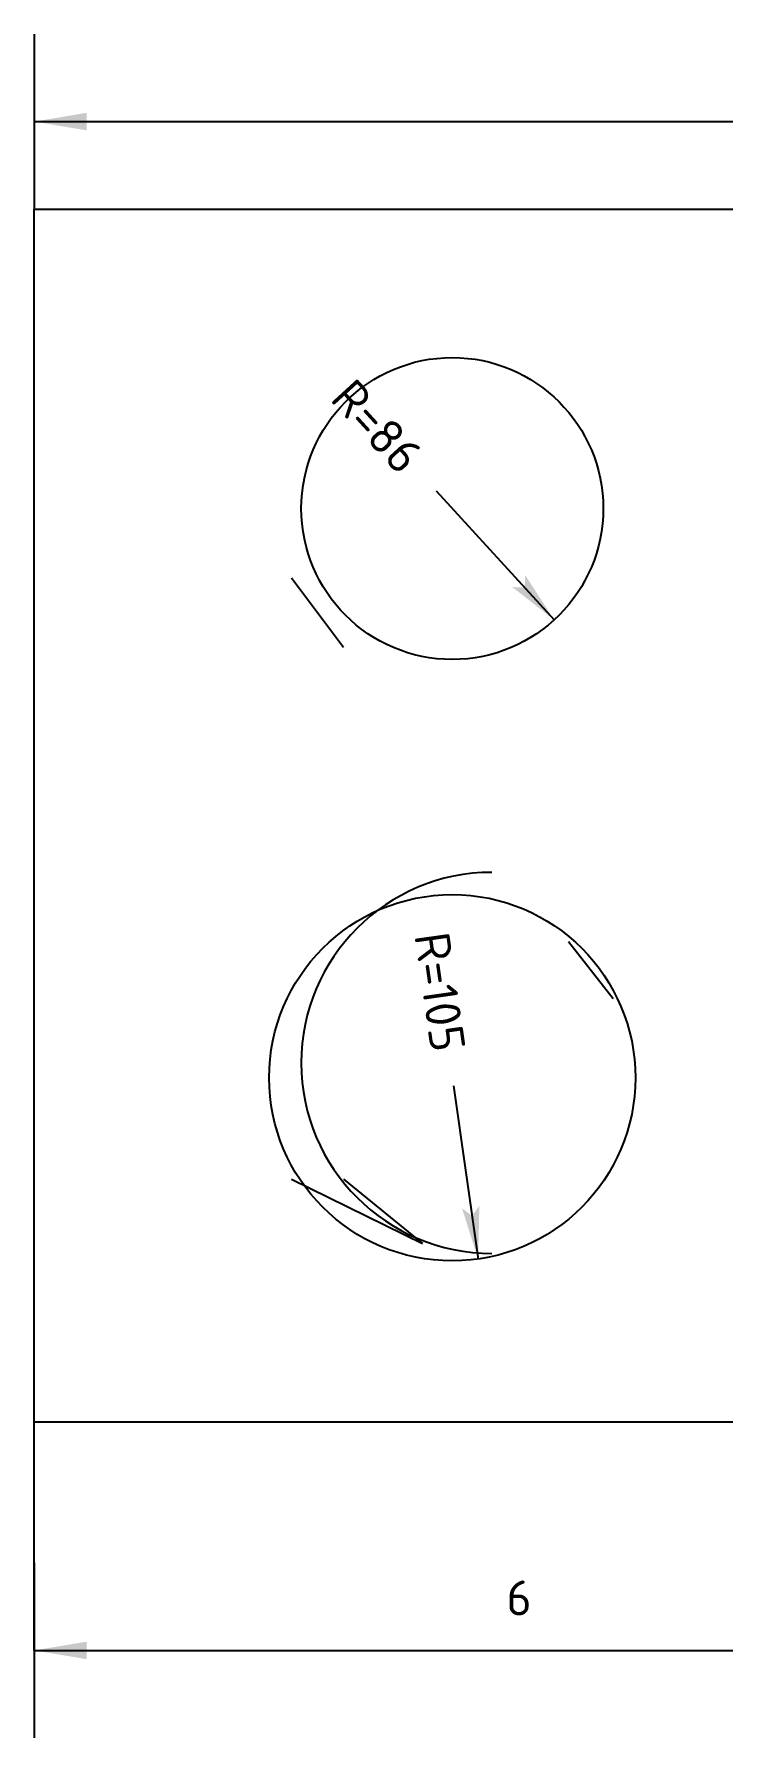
# Model space of a CAD drawing. Extents: x 0 to 16.3, y 0 to 9.8.
# Drawn here: x 0 to 3.94, y 0.07 to 9.81 of the extents above; entities that cross this region are included whole.
import ezdxf
from ezdxf.enums import TextEntityAlignment as Align

# ---------------------------------------------------------------- set-up
doc = ezdxf.new("R2010")
doc.units = 0
doc.layers.add('DIMENSIONS', color=1, linetype='CONTINUOUS')
doc.styles.add('ISOCPEUR', font='isocpeur.ttf')

# ---------------------------------------------------------------- blocks, each defined once
blk = doc.blocks.new('DIMTICK_ARROW')
at = {"color": 5}
blk.add_line((0, 0.5), (0, -0.5), dxfattribs=at)
at = {"color": 7}
blk.add_solid([(0, 0), (0.3, 0.05), (0.3, -0.05)], dxfattribs=at)
blk = doc.blocks.new('DIMTICK_RADIUS')
at = {"color": 7}
blk.add_solid([(0, 0), (0.3, 0.05), (0.3, -0.05), (0.25, 0)], dxfattribs=at)

msp = doc.modelspace()

# ---------------------------------------------------------------- linework, layer by layer
at = {"color": 3}
for p, q in [((0, 8.8101), (14.2121, 8.8101)), ((0, 1.8808), (0, 8.8101)), ((0, 1.8808), (0, 8.8101)), ((0, 8.8101), (14.2121, 8.8101)), ((1.4707, 6.703), (1.7677, 6.3071)), ((3.0545, 4.6242), (3.3091, 4.299)), ((1.4707, 3.2667), (2.2202, 2.899)), ((1.7677, 3.2667), (2.2202, 2.899)), ((0, 1.8808), (5.5434, 1.8808)), ((0, 1.8808), (5.5434, 1.8808))]:
    msp.add_line(p, q, dxfattribs=at)
for centre, radius in [((2.3899, 7.099), 0.8626), ((2.3899, 3.8465), 1.0465)]:
    msp.add_circle(centre, radius, dxfattribs=at)
msp.add_arc((2.6162, 3.9313), 1.0889, 90, 270, dxfattribs=at)
at = {"layer": 'DIMENSIONS', "color": 7}
for p, q in [((0, 9.3101), (14.2121, 9.3101)), ((0, 9.3101), (14.2121, 9.3101)), ((0, 9.3101), (14.2121, 9.3101)), ((0, 9.3101), (14.2121, 9.3101)), ((0, 9.3101), (14.2121, 9.3101)), ((0, 9.3101), (14.2121, 9.3101)), ((0, 9.3101), (14.2121, 9.3101)), ((0, 9.3101), (14.2121, 9.3101)), ((0, 9.3101), (14.2121, 9.3101)), ((0, 9.3101), (14.2121, 9.3101)), ((0, 9.3101), (14.2121, 9.3101)), ((0, 9.3101), (14.2121, 9.3101)), ((0, 9.3101), (14.2121, 9.3101)), ((0, 9.3101), (14.2121, 9.3101)), ((0, 9.3101), (14.2121, 9.3101)), ((0, 9.3101), (14.2121, 9.3101)), ((0, 9.3101), (14.2121, 9.3101)), ((0, 9.3101), (14.2121, 9.3101)), ((0, 9.3101), (14.2121, 9.3101)), ((0, 9.3101), (14.2121, 9.3101)), ((0, 9.3101), (14.2121, 9.3101)), ((0, 9.3101), (14.2121, 9.3101)), ((0, 9.3101), (14.2121, 9.3101)), ((0, 9.3101), (14.2121, 9.3101)), ((0, 9.3101), (14.2121, 9.3101)), ((0, 9.3101), (14.2121, 9.3101)), ((0, 9.3101), (14.2121, 9.3101)), ((0, 9.3101), (14.2121, 9.3101)), ((0, 9.3101), (14.2121, 9.3101)), ((0, 9.3101), (14.2121, 9.3101)), ((0, 9.3101), (14.2121, 9.3101)), ((0, 9.3101), (14.2121, 9.3101)), ((0, 9.3101), (14.2121, 9.3101)), ((0, 9.3101), (14.2121, 9.3101)), ((0, 9.3101), (14.2121, 9.3101)), ((0, 9.3101), (14.2121, 9.3101)), ((0, 9.3101), (14.2121, 9.3101)), ((0, 9.3101), (14.2121, 9.3101)), ((2.2971, 7.2003), (2.9726, 6.4629)), ((2.2971, 7.2003), (2.9726, 6.4629)), ((2.2971, 7.2003), (2.9726, 6.4629)), ((2.2971, 7.2003), (2.9726, 6.4629)), ((2.2971, 7.2003), (2.9726, 6.4629)), ((2.3965, 3.8005), (2.5376, 2.8105)), ((2.3965, 3.8005), (2.5376, 2.8105)), ((2.3965, 3.8005), (2.5376, 2.8105)), ((2.3965, 3.8005), (2.5376, 2.8105)), ((0, 0.5741), (5.5434, 0.5741)), ((0, 0.5741), (5.5434, 0.5741)), ((0, 0.5741), (5.5434, 0.5741)), ((0, 0.5741), (5.5434, 0.5741)), ((0, 0.5741), (5.5434, 0.5741)), ((0, 0.5741), (5.5434, 0.5741)), ((0, 0.5741), (5.5434, 0.5741)), ((0, 0.5741), (5.5434, 0.5741)), ((0, 0.5741), (5.5434, 0.5741)), ((0, 0.5741), (5.5434, 0.5741)), ((0, 0.5741), (5.5434, 0.5741)), ((0, 0.5741), (5.5434, 0.5741)), ((0, 0.5741), (5.5434, 0.5741)), ((0, 0.5741), (5.5434, 0.5741)), ((0, 0.5741), (5.5434, 0.5741)), ((0, 0.5741), (5.5434, 0.5741)), ((0, 0.5741), (5.5434, 0.5741)), ((0, 0.5741), (5.5434, 0.5741)), ((0, 0.5741), (5.5434, 0.5741)), ((0, 0.5741), (5.5434, 0.5741)), ((0, 0.5741), (5.5434, 0.5741)), ((0, 0.5741), (5.5434, 0.5741)), ((0, 0.5741), (5.5434, 0.5741)), ((0, 0.5741), (5.5434, 0.5741)), ((0, 0.5741), (5.5434, 0.5741)), ((0, 0.5741), (5.5434, 0.5741)), ((0, 0.5741), (5.5434, 0.5741)), ((0, 0.5741), (5.5434, 0.5741)), ((0, 0.5741), (5.5434, 0.5741)), ((0, 0.5741), (5.5434, 0.5741)), ((0, 0.5741), (5.5434, 0.5741)), ((0, 0.5741), (5.5434, 0.5741)), ((0, 0.5741), (5.5434, 0.5741)), ((0, 0.5741), (5.5434, 0.5741)), ((0, 0.5741), (5.5434, 0.5741)), ((0, 0.5741), (5.5434, 0.5741)), ((0, 0.5741), (5.5434, 0.5741)), ((0, 0.5741), (5.5434, 0.5741)), ((0, 0.5741), (5.5434, 0.5741))]:
    msp.add_line(p, q, dxfattribs=at)
at = {"layer": 'DIMENSIONS', "color": 5}
for p, q in [((0, 9.3101), (0, 9.1101)), ((0, 9.3101), (0, 9.1101)), ((0, 9.3101), (0, 9.1101)), ((0, 9.3101), (0, 9.1101)), ((0, 9.3101), (0, 9.1101)), ((0, 9.3101), (0, 9.1101)), ((0, 9.3101), (0, 9.1101)), ((0, 9.3101), (0, 9.1101)), ((0, 9.3101), (0, 9.1101)), ((0, 9.3101), (0, 9.1101)), ((0, 9.3101), (0, 9.1101)), ((0, 9.3101), (0, 9.1101)), ((0, 9.3101), (0, 9.1101)), ((0, 9.3101), (0, 9.1101)), ((0, 9.3101), (0, 9.1101)), ((0, 9.3101), (0, 9.1101)), ((0, 9.3101), (0, 9.1101)), ((0, 9.3101), (0, 9.1101)), ((0, 9.3101), (0, 9.1101)), ((0, 9.3101), (0, 9.1101)), ((0, 9.3101), (0, 9.1101)), ((0, 9.3101), (0, 9.1101)), ((0, 9.3101), (0, 9.1101)), ((0, 9.3101), (0, 9.1101)), ((0, 9.3101), (0, 9.1101)), ((0, 9.3101), (0, 9.1101)), ((0, 9.3101), (0, 9.1101)), ((0, 9.3101), (0, 9.1101)), ((0, 9.3101), (0, 9.1101)), ((0, 9.3101), (0, 9.1101)), ((0, 9.3101), (0, 9.1101)), ((0, 9.3101), (0, 9.1101)), ((0, 9.3101), (0, 9.1101)), ((0, 9.3101), (0, 9.1101)), ((0, 9.3101), (0, 9.1101)), ((0, 9.3101), (0, 9.1101)), ((0, 9.3101), (0, 9.1101)), ((0, 9.3101), (0, 9.1101)), ((0, 0.5741), (0, 1.8808)), ((0, 0.5741), (0, 1.8808)), ((0, 0.5741), (0, 1.8808)), ((0, 0.5741), (0, 1.8808)), ((0, 0.5741), (0, 1.8808)), ((0, 0.5741), (0, 1.8808)), ((0, 0.5741), (0, 1.8808)), ((0, 0.5741), (0, 1.8808)), ((0, 0.5741), (0, 1.8808)), ((0, 0.5741), (0, 1.8808)), ((0, 0.5741), (0, 1.8808)), ((0, 0.5741), (0, 1.8808)), ((0, 0.5741), (0, 1.8808)), ((0, 0.5741), (0, 1.8808)), ((0, 0.5741), (0, 1.8808)), ((0, 0.5741), (0, 1.8808)), ((0, 0.5741), (0, 1.8808)), ((0, 0.5741), (0, 1.8808)), ((0, 0.5741), (0, 1.8808)), ((0, 0.5741), (0, 1.8808)), ((0, 0.5741), (0, 1.8808)), ((0, 0.5741), (0, 1.8808)), ((0, 0.5741), (0, 1.8808)), ((0, 0.5741), (0, 1.8808)), ((0, 0.5741), (0, 1.8808)), ((0, 0.5741), (0, 1.8808)), ((0, 0.5741), (0, 1.8808)), ((0, 0.5741), (0, 1.8808)), ((0, 0.5741), (0, 1.8808)), ((0, 0.5741), (0, 1.8808)), ((0, 0.5741), (0, 1.8808)), ((0, 0.5741), (0, 1.8808)), ((0, 0.5741), (0, 1.8808)), ((0, 0.5741), (0, 1.8808)), ((0, 0.5741), (0, 1.8808)), ((0, 0.5741), (0, 1.8808)), ((0, 0.5741), (0, 1.8808)), ((0, 0.5741), (0, 1.8808)), ((0, 0.5741), (0, 1.8808))]:
    msp.add_line(p, q, dxfattribs=at)

# ---------------------------------------------------------------- block references
at = {"layer": 'DIMENSIONS'}
for p in [(0, 9.3101), (0, 9.3101), (0, 9.3101), (0, 9.3101), (0, 9.3101), (0, 9.3101), (0, 9.3101), (0, 9.3101), (0, 9.3101), (0, 9.3101), (0, 9.3101), (0, 9.3101), (0, 9.3101), (0, 9.3101), (0, 9.3101), (0, 9.3101), (0, 9.3101), (0, 9.3101), (0, 9.3101), (0, 9.3101), (0, 9.3101), (0, 9.3101), (0, 9.3101), (0, 9.3101), (0, 9.3101), (0, 9.3101), (0, 9.3101), (0, 9.3101), (0, 9.3101), (0, 9.3101), (0, 9.3101), (0, 9.3101), (0, 9.3101), (0, 9.3101), (0, 9.3101), (0, 9.3101), (0, 9.3101), (0, 9.3101), (0, 0.5741), (0, 0.5741), (0, 0.5741), (0, 0.5741), (0, 0.5741), (0, 0.5741), (0, 0.5741), (0, 0.5741), (0, 0.5741), (0, 0.5741), (0, 0.5741), (0, 0.5741), (0, 0.5741), (0, 0.5741), (0, 0.5741), (0, 0.5741), (0, 0.5741), (0, 0.5741), (0, 0.5741), (0, 0.5741), (0, 0.5741), (0, 0.5741), (0, 0.5741), (0, 0.5741), (0, 0.5741), (0, 0.5741), (0, 0.5741), (0, 0.5741), (0, 0.5741), (0, 0.5741), (0, 0.5741), (0, 0.5741), (0, 0.5741), (0, 0.5741), (0, 0.5741), (0, 0.5741), (0, 0.5741), (0, 0.5741), (0, 0.5741)]:
    msp.add_blockref('DIMTICK_ARROW', p, dxfattribs=at)
for p, rotation in [((2.9726, 6.4629), 132.49012916860252), ((2.9726, 6.4629), 132.49012916860252), ((2.9726, 6.4629), 132.49012916860252), ((2.9726, 6.4629), 132.49012916860252), ((2.9726, 6.4629), 132.49012916860252), ((2.5376, 2.8105), 98.11266146075313), ((2.5376, 2.8105), 98.11266146075313), ((2.5376, 2.8105), 98.11266146075313), ((2.5376, 2.8105), 98.11266146075313)]:
    msp.add_blockref('DIMTICK_RADIUS', p, dxfattribs=dict(at, rotation=rotation))

# ---------------------------------------------------------------- texts
at = {"layer": 'DIMENSIONS', "color": 7, "style": 'ISOCPEUR'}
for s, rotation, p in [('R=86', -47.50987, (2.162, 7.3478)), ('R=86', -47.50987, (2.162, 7.3478)), ('R=86', -47.50987, (2.162, 7.3478)), ('R=86', -47.50987, (2.162, 7.3478)), ('R=86', -47.50987, (2.162, 7.3478)), ('R=105', -81.88734, (2.3682, 3.9985)), ('R=105', -81.88734, (2.3682, 3.9985)), ('R=105', -81.88734, (2.3682, 3.9985)), ('R=105', -81.88734, (2.3682, 3.9985))]:
    msp.add_text(s, height=0.2, rotation=rotation, dxfattribs=at).set_placement(p, align=Align.MIDDLE_RIGHT)
msp.add_text('6', height=0.2, dxfattribs=at).set_placement((2.7717, 0.8741), align=Align.MIDDLE_CENTER)
msp.add_text('6', height=0.2, dxfattribs=at).set_placement((2.7717, 0.8741), align=Align.MIDDLE_CENTER)
msp.add_text('6', height=0.2, dxfattribs=at).set_placement((2.7717, 0.8741), align=Align.MIDDLE_CENTER)
msp.add_text('6', height=0.2, dxfattribs=at).set_placement((2.7717, 0.8741), align=Align.MIDDLE_CENTER)
msp.add_text('6', height=0.2, dxfattribs=at).set_placement((2.7717, 0.8741), align=Align.MIDDLE_CENTER)
msp.add_text('6', height=0.2, dxfattribs=at).set_placement((2.7717, 0.8741), align=Align.MIDDLE_CENTER)
msp.add_text('6', height=0.2, dxfattribs=at).set_placement((2.7717, 0.8741), align=Align.MIDDLE_CENTER)
msp.add_text('6', height=0.2, dxfattribs=at).set_placement((2.7717, 0.8741), align=Align.MIDDLE_CENTER)
msp.add_text('6', height=0.2, dxfattribs=at).set_placement((2.7717, 0.8741), align=Align.MIDDLE_CENTER)
msp.add_text('6', height=0.2, dxfattribs=at).set_placement((2.7717, 0.8741), align=Align.MIDDLE_CENTER)
msp.add_text('6', height=0.2, dxfattribs=at).set_placement((2.7717, 0.8741), align=Align.MIDDLE_CENTER)
msp.add_text('6', height=0.2, dxfattribs=at).set_placement((2.7717, 0.8741), align=Align.MIDDLE_CENTER)
msp.add_text('6', height=0.2, dxfattribs=at).set_placement((2.7717, 0.8741), align=Align.MIDDLE_CENTER)
msp.add_text('6', height=0.2, dxfattribs=at).set_placement((2.7717, 0.8741), align=Align.MIDDLE_CENTER)
msp.add_text('6', height=0.2, dxfattribs=at).set_placement((2.7717, 0.8741), align=Align.MIDDLE_CENTER)
msp.add_text('6', height=0.2, dxfattribs=at).set_placement((2.7717, 0.8741), align=Align.MIDDLE_CENTER)
msp.add_text('6', height=0.2, dxfattribs=at).set_placement((2.7717, 0.8741), align=Align.MIDDLE_CENTER)
msp.add_text('6', height=0.2, dxfattribs=at).set_placement((2.7717, 0.8741), align=Align.MIDDLE_CENTER)
msp.add_text('6', height=0.2, dxfattribs=at).set_placement((2.7717, 0.8741), align=Align.MIDDLE_CENTER)
msp.add_text('6', height=0.2, dxfattribs=at).set_placement((2.7717, 0.8741), align=Align.MIDDLE_CENTER)
msp.add_text('6', height=0.2, dxfattribs=at).set_placement((2.7717, 0.8741), align=Align.MIDDLE_CENTER)
msp.add_text('6', height=0.2, dxfattribs=at).set_placement((2.7717, 0.8741), align=Align.MIDDLE_CENTER)
msp.add_text('6', height=0.2, dxfattribs=at).set_placement((2.7717, 0.8741), align=Align.MIDDLE_CENTER)
msp.add_text('6', height=0.2, dxfattribs=at).set_placement((2.7717, 0.8741), align=Align.MIDDLE_CENTER)
msp.add_text('6', height=0.2, dxfattribs=at).set_placement((2.7717, 0.8741), align=Align.MIDDLE_CENTER)
msp.add_text('6', height=0.2, dxfattribs=at).set_placement((2.7717, 0.8741), align=Align.MIDDLE_CENTER)
msp.add_text('6', height=0.2, dxfattribs=at).set_placement((2.7717, 0.8741), align=Align.MIDDLE_CENTER)
msp.add_text('6', height=0.2, dxfattribs=at).set_placement((2.7717, 0.8741), align=Align.MIDDLE_CENTER)
msp.add_text('6', height=0.2, dxfattribs=at).set_placement((2.7717, 0.8741), align=Align.MIDDLE_CENTER)
msp.add_text('6', height=0.2, dxfattribs=at).set_placement((2.7717, 0.8741), align=Align.MIDDLE_CENTER)
msp.add_text('6', height=0.2, dxfattribs=at).set_placement((2.7717, 0.8741), align=Align.MIDDLE_CENTER)
msp.add_text('6', height=0.2, dxfattribs=at).set_placement((2.7717, 0.8741), align=Align.MIDDLE_CENTER)
msp.add_text('6', height=0.2, dxfattribs=at).set_placement((2.7717, 0.8741), align=Align.MIDDLE_CENTER)
msp.add_text('6', height=0.2, dxfattribs=at).set_placement((2.7717, 0.8741), align=Align.MIDDLE_CENTER)
msp.add_text('6', height=0.2, dxfattribs=at).set_placement((2.7717, 0.8741), align=Align.MIDDLE_CENTER)
msp.add_text('6', height=0.2, dxfattribs=at).set_placement((2.7717, 0.8741), align=Align.MIDDLE_CENTER)
msp.add_text('6', height=0.2, dxfattribs=at).set_placement((2.7717, 0.8741), align=Align.MIDDLE_CENTER)
msp.add_text('6', height=0.2, dxfattribs=at).set_placement((2.7717, 0.8741), align=Align.MIDDLE_CENTER)
msp.add_text('6', height=0.2, dxfattribs=at).set_placement((2.7717, 0.8741), align=Align.MIDDLE_CENTER)

doc.saveas('drawing.dxf')
